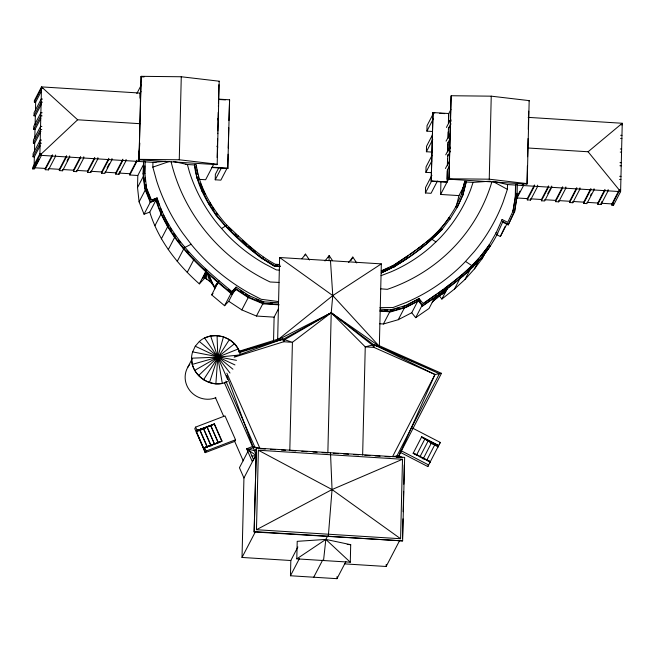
<?xml version="1.0" encoding="UTF-8"?>
<svg xmlns="http://www.w3.org/2000/svg" width="655" height="655" viewBox="0 0 655 655"><rect width="100%" height="100%" fill="white"/><g stroke="black" fill="none" stroke-linecap="round" stroke-linejoin="round"><path stroke-width="0.98" d="M41.486 154.105L41.462 155.366L34.355 169.015L32.75 168.908L32.791 167.352L39.889 153.712L41.191 153.794M40.111 145.787L34.338 156.873L33.045 156.791L33.118 153.679L40.217 140.031L41.519 140.113M40.888 131.262L34.674 143.199L33.372 143.118L33.446 140.006L40.553 126.358L41.846 126.44M40.774 118.44L35.002 129.526L33.7 129.444L33.773 126.325L40.88 112.685L42.182 112.766M41.543 103.908L35.329 115.853L34.027 115.771L34.109 112.652L41.208 99.011L42.51 99.093M41.429 91.086L35.657 102.172L34.363 102.09L34.396 100.534L41.502 86.894L140.178 93.067L140.997 91.504M34.109 166.476L34.338 156.873M34.461 151.837L34.674 143.199M34.789 138.164L35.002 129.526M35.124 124.491L35.329 115.853M35.452 110.818L35.657 102.172M55.585 154.989L55.552 156.25L48.454 169.891L45.244 169.694L45.277 168.433L51.933 155.644M48.454 169.891L48.486 168.638L59.368 169.317L66.032 156.52M52.375 154.785L52.343 156.046L45.244 169.694M69.684 155.874L69.651 157.134L62.553 170.775L59.343 170.578L59.368 169.317M62.553 170.775L62.577 169.514L73.466 170.202L80.123 157.405M66.474 155.669L66.442 156.93L59.343 170.578M83.783 156.758L83.75 158.019L76.643 171.659L73.434 171.463L73.466 170.202M76.643 171.659L76.676 170.398L87.565 171.078L94.222 158.289M80.573 156.553L80.54 157.814L73.434 171.463M97.873 157.634L97.849 158.895L90.742 172.543L87.533 172.339L87.565 171.078M90.742 172.543L90.775 171.282L101.664 171.962L108.321 159.173M94.664 157.437L94.639 158.698L87.533 172.339M111.972 158.518L111.939 159.779L104.841 173.428L101.631 173.223L101.664 171.962M108.763 158.322L108.73 159.583L101.631 173.223M126.071 159.402L126.038 160.663L118.94 174.312L115.73 174.107L115.755 172.846L122.419 160.057M118.94 174.312L119.857 171.34M122.862 159.206L122.829 160.467L115.73 174.107M143.584 164.405L137.812 175.491L129.821 174.991L129.854 173.731L136.51 160.942M136.96 160.082L136.928 161.343L129.821 174.991M155.98 200.168L149.766 212.105L144.051 214.21L139.089 201.855L137.525 187.551L137.812 175.491M139.351 159.886L138.532 161.449L138.582 159.402M138.729 153.278L138.778 151.239M140.055 98.176L140.178 93.067L140.498 102.974M139.016 159.787L141.022 76.766L141.243 76.324L181.271 76.758L219.204 81.212L217.198 164.233L216.969 164.667L139.016 159.787L141.243 76.324M155.988 200.389C168.229 240.262 200.782 268.493 231.845 294.136L232.116 293.612C201.052 267.977 168.499 239.746 156.267 199.865L150.306 202.485L144.698 188.509L143.101 173.903L143.666 161.228L145.189 161.326L144.902 173.387L146.466 187.682L151.428 200.045L157.134 197.941C168.99 237.691 200.987 266.102 231.944 291.549L236.103 287.103L249.203 295.741L263.809 301.865L278.539 302.79M150.306 202.485L150.584 201.961L144.976 187.985L143.371 173.387L143.666 161.228M144.82 165.871L144.624 173.903L144.902 173.387M278.244 301.546L261.173 299.286L248.482 292.687A194.592 185.07 27.5 0 1 191.62 244.888L182.647 233.065A194.592 185.07 27.5 0 1 156.545 180.559L152.836 167.14L152.951 162.35L165.903 161.318M217.198 164.233L179.265 159.779L181.271 76.758M227.219 167.934L220.866 180.141L215.233 179.789L215.364 174.328L218.991 167.352M217.141 157.544L217.599 138.696M217.779 131.033L218.23 112.349M218.442 103.686L218.901 84.651M211.983 167.533L227.768 168.515L228.112 154.228M228.259 148.112L228.751 127.7M228.923 120.553L229.586 99.806L218.737 99.126M227.768 168.515L229.586 99.806M297.878 546.966L290.828 560.516L242.023 557.454L243.938 477.986L239.435 467.735L248.089 451.099M254.14 531.975L256.351 448.085L404.643 457.378L402.628 540.891L254.14 531.975L256.351 448.085M256.465 529.715L258.381 450.239L402.506 459.27L400.59 538.737L256.465 529.715L332.052 489.555L402.506 459.27M273.528 341.329L274.118 317.143L278.555 308.611M398.617 457.649L398.928 455.724L441.47 373.334L434.985 374.504L373.98 347.412L372.286 345.054L331.225 312.754L282.854 339.454L277.646 339.945L331.225 312.754L374.275 345.177L379.335 346.315L331.225 312.754L284.843 339.577L277.646 339.945L279.636 257.513L381.325 263.883L379.335 346.315L372.286 345.054L365.253 346.863L331.225 312.754L332.773 295.585L330.48 260.698M289.805 450.509L292.417 342.303L331.225 312.754L327.852 452.908M345.914 561.515L336.981 578.676L290.46 575.761L290.828 560.516M296.789 558.862L297.214 541.333L325.83 539.417L350.703 544.682L350.286 562.211L296.789 558.862L325.83 539.417L327.5 536.208M329.056 260.633L329.178 255.597L324.986 260.985M336.981 578.676L337.03 576.637M362.641 455.069L365.253 346.863L373.98 347.412L374.324 344.808L441.47 373.334L379.139 345.644M344.464 563.873L386.147 566.485L386.196 564.446M402.506 538.205L402.972 518.85M403.144 511.727L403.636 491.356M403.808 484.225L404.274 464.87M437.401 181.099L431.047 193.307L425.414 192.955L425.545 187.494L431.899 175.286M431.539 172.699L425.906 172.347L426.045 166.886L431.94 155.546M432.038 152.091L426.405 151.739L426.536 146.278L432.439 134.946M432.537 131.483L426.904 131.131L427.035 125.67L433.389 113.462M446.972 182.246L431.195 181.255L433.012 112.545L448.798 113.536L448.552 123.631M431.195 181.255L433.012 112.545M463.404 187.076L458.967 195.599L440.618 194.453L440.905 182.336M447.046 179.216L447.242 171.135M447.381 165.093L447.545 158.371M447.742 150.462L447.897 143.74M448.069 136.78L448.184 131.982M448.405 122.96L448.593 114.879M447.439 169.792L447.144 181.91L431.367 180.927M447.537 165.723L447.807 154.564M447.864 152.042L448.094 142.446M448.192 138.369L448.462 127.209M448.986 179.2L450.992 96.17L451.221 95.736L491.242 96.17L529.175 100.624L527.169 183.646L526.947 184.08L448.986 179.2L451.221 95.736M527.169 183.646L489.244 179.192L491.242 96.17M379.916 307.637L393.016 307.539L405.985 302.553A194.601 185.078 27.5 0 0 464.976 262.008L474.49 251.348A194.601 185.078 27.5 0 0 503.048 202.256L507.388 189.344L507.502 184.554L495.016 181.705M515.812 184.53L515.518 196.59L512.996 211.18L515.248 197.114L515.534 185.062L515.812 184.53L517.335 184.628L517.041 196.787L514.74 211.139L508.206 224.902L502.639 222.102L502.909 221.578L508.476 224.378M508.206 224.902L514.47 211.663L516.77 197.311L516.869 193.258M523.558 184.292L523.525 185.553L516.427 199.202M526.947 184.08L527.381 165.854M527.602 156.742L528.045 138.516M528.266 129.403L528.7 111.178M537.657 185.177L537.624 186.438L530.517 200.086L527.308 199.881L527.341 198.621L534.005 185.832M530.517 200.086L530.55 198.825L541.439 199.505L548.096 186.716M534.447 184.98L534.414 186.241L527.308 199.881M551.747 186.061L551.723 187.322L544.616 200.97L541.407 200.766L541.439 199.505M548.538 185.864L548.513 187.117L541.407 200.766M565.846 186.945L565.814 188.206L558.715 201.846L555.505 201.65L555.538 200.389L562.195 187.592M558.715 201.846L558.748 200.586L569.629 201.273L576.294 188.476M562.637 186.74L562.612 188.001L555.505 201.65M579.945 187.829L579.912 189.09L572.814 202.731L569.604 202.534L569.629 201.273M572.814 202.731L572.838 201.47L583.728 202.158L590.392 189.361M576.736 187.625L576.703 188.886L569.604 202.534M594.044 188.714L594.011 189.966L586.905 203.615L583.695 203.41L583.728 202.158M590.835 188.509L590.802 189.77L583.695 203.41M608.135 189.59L608.11 190.851L601.003 204.499L597.794 204.294L597.827 203.034L604.483 190.245M601.003 204.499L601.92 201.535M604.925 189.393L604.901 190.654L597.794 204.294M528.143 117.368L622.25 123.263L620.604 191.637L613.498 205.277L611.893 205.179L611.926 203.918L618.582 191.129M613.498 205.277L613.538 203.721M619.024 190.278L619 191.538L611.893 205.179M138.532 161.449L139.818 143.118M323.537 560.541L325.83 539.417L350.286 562.211M214.807 288.806C213.645 284.09 209.297 280.741 205.318 278.318L206.309 271.235M227.563 381.587C209.412 390.822 186.094 371.45 192.644 351.891L236.455 360.348M456.371 205.957L458.967 195.599M425.906 242.522C438.719 233.065 448.241 219.933 456.085 206.235L455.815 206.759L461.587 194.085L464.78 181.337L466.335 181.435L463.036 194.617L457.182 207.488L463.036 194.617M462.766 195.141L466.335 181.435M202.485 277.835L204.114 277.826L206.153 271.178M490.12 181.181L473.074 182.393L470.691 189.483A159.787 151.968 27.5 0 1 439.431 238.551L430.916 246.665A159.787 151.968 27.5 0 1 390.994 271.85L381.038 275.673M435.509 296.461L433.872 300.579L432.202 302.422M203.156 277.663L206.038 271.162L199.341 283.869C177.341 264.415 158.551 240.483 149.766 212.105M434.985 374.504L392.582 456.609L398.928 455.724L434.985 374.504L374.324 344.808L439.399 373.71L396.889 456.003L400.164 457.698M513.266 210.656L507.723 222.356L502.131 219.54L496.056 233L496.326 232.476L489.023 245.306L480.246 256.711M502.909 221.578L497.432 233.696L497.702 233.18C481.908 265.48 451.311 286.358 422.508 306.081L418.463 300.997L418.733 300.473L422.778 305.558L422.508 306.081M234.948 364.925L195.264 346.233L192.644 351.891M496.359 234.515L500.354 236.529L505.038 226.622M432.881 301.603L434.936 297.362M429.615 463.06L430.294 461.742L413.166 453.301L421.656 436.86L438.621 445.629L437.786 447.234M421.656 436.86L438.621 445.629C423.973 439.808 432.464 444.909 438.621 445.629L424.882 438.94L416.564 455.053L413.166 453.301M419.839 457.018L428.165 440.905L421.492 437.188M423.105 459.016L431.432 442.895L424.882 438.94M426.683 460.408L434.699 444.901L428.165 440.905L438.621 445.629M399.943 452.147L427.813 466.548L440.275 442.428L412.413 428.026M34.363 102.09L41.462 88.45L42.763 88.531M34.027 115.771L41.134 102.123L42.436 102.205M33.7 129.444L40.806 115.796L42.1 115.878M33.372 143.118L40.471 129.477L41.773 129.559M33.045 156.791L40.143 143.15L41.445 143.232M32.75 168.908L39.857 155.268L77.642 119.791L140.162 123.705M34.83 166.902L38.825 159.222M67.023 160.991L68.349 158.428M136.846 93.55L141.374 84.855M107.093 167.901L109.311 163.635M143.101 173.903L143.371 173.387M137.525 187.551L143.74 175.614M144.698 188.509L144.976 187.985M139.089 201.855L145.754 189.058M144.051 214.21L150.265 202.272M152.107 200.217L157.134 197.941M218.975 81.646L219.204 81.212M160.631 212.605L160.901 212.081M154.932 225.721L161.589 212.932M162.031 212.081L162.301 211.557M280.209 266.569L274.527 266.208C252.208 253.321 232.82 235.317 216.265 215.675C205.678 200.471 196.623 183.588 194.388 164.945L194.658 164.421L196.222 164.52C199.3 187.387 211.631 207.987 226.704 225.033C241.99 239.1 256.695 254.41 275.223 264.235L279.718 264.514M167.115 225.901L167.385 225.377M161.351 238.87L168.007 226.081M168.728 224.706L168.45 225.23L163.316 214.709M197.049 178.496L194.658 164.421M174.124 236.823L174.394 236.299M168.269 249.661L174.934 236.873M175.376 236.021L175.646 235.497M213.874 163.906L205.629 179.74L198.498 179.29M202.018 191.506L202.297 190.982L197.319 177.972M203.689 190.433L203.418 190.957L205.261 194.453M215.233 179.789L221.586 167.582M183.154 248.671L183.433 248.147M177.227 261.402L183.883 248.613M184.595 247.238L184.325 247.762L191.129 244.241M208.568 203.893L208.839 203.369L202.297 190.982M209.887 203.197L210.157 202.673M193.274 259.658L193.544 259.134M216.265 215.675L216.535 215.151L208.839 203.369M187.256 272.308L193.913 259.511M216.535 215.151L225.59 226.008L221.562 228.48M226.425 225.557L226.704 225.033M205.416 271.285L205.695 270.761M206.718 269.704L206.448 270.228L205.023 268.869M237.02 237.569L237.298 237.044L225.59 226.008M238.043 236.504L238.322 235.98M217.779 282.289L218.049 281.765M234.498 290.19L228.726 301.275L224.567 305.713L211.663 294.848L218.328 282.043L214.684 287.938M218.77 281.2L219.04 280.676M195.264 346.233L199.333 341.492L232.951 369.224M199.333 341.492C211.77 329.973 235.341 336.392 239.992 353.192M191.588 358.187L217.796 357.147L237.683 355.198M249.342 248.54L249.62 248.016L237.298 237.044M187.69 367.439L192.251 358.686M251.913 248.712L250.325 247.434L250.595 246.91M192.283 364.483L191.645 358.08M224.567 305.713L231.231 292.924M230.003 373.023L217.796 357.147L204.581 337.98L210.632 335.95L217.796 357.147L227.612 379.433M235.833 287.627L236.103 287.103M231.845 294.136L236.39 289.052L248.507 297.043L263.498 303.331L278.465 304.272M194.625 370.452L217.796 357.147L238.322 348.935L239.935 353.307M198.457 375.692L217.796 357.147L234.49 343.687L238.264 349.041M263.023 257.669L263.294 257.153M217.943 335.81L223.494 336.752L217.796 357.147L209.453 382.626M203.517 379.843L229.43 339.536L234.433 343.801M274.118 317.143L256.433 316.037L241.826 309.913L248.507 297.043M248.933 296.265L249.203 295.741M274.797 265.684L274.527 266.208L262.434 258.348L249.62 248.016L262.164 258.872L262.434 258.348L274.797 265.684L280.479 266.045M215.863 383.855L217.796 357.147L217.083 335.532L210.574 336.056M195.616 427.101L194.789 428.706L205.302 452.613L234.695 441.396L235.522 439.792L225.009 415.884L195.616 427.101L197.114 430.507L196.279 432.103M256.433 316.037L263.089 303.24M263.809 301.865L263.531 302.389L260.796 301.243M236.111 289.575L248.237 297.566L263.228 303.854L263.498 303.331M222.315 383.437L217.796 357.147L192.341 364.377C195.575 377.255 209.379 385.852 222.373 383.331M235.522 439.792L206.128 451.017L205.302 452.613L196.434 431.817L214.447 423.891L221.971 440.995L215.651 443.795M214.447 423.891L197.114 430.507L200.053 430.204L210.82 425.529L218.336 442.641L215.626 443.844M205.302 452.613L203.951 448.929L204.638 447.611L221.971 440.995M304.64 255.835L305.533 254.115L309.455 260.01M211.164 445.736L203.648 428.632L197.114 430.507L207.234 427.068L214.635 444.417L207.111 427.306M328.278 257.317L329.178 255.597L332.535 260.649M351.023 260.526L352.816 257.079L356.729 262.974M243.938 477.986L256.318 454.202M426.904 131.131L433.258 118.923M426.405 151.739L432.758 139.531M448.618 113.872L450.935 109.426M446.399 127.471L450.018 120.52L450.967 119.799L450.935 121.355L450.018 120.52M448.429 128.773L450.992 123.836M425.906 172.347L431.809 161.015M446.063 141.144L450.083 133.898M447.922 142.782L450.239 138.336M381.292 272.898L381.562 272.374C404.307 262.385 424.628 246.82 442.092 229.283L441.814 229.807C424.358 247.344 404.037 262.909 381.292 272.898L394.244 266.601L393.974 267.125L407.525 257.906L407.246 258.422M425.414 192.955L431.768 180.747M445.736 154.817L449.355 147.866L450.312 147.146L450.272 148.71L449.355 147.866L449.756 147.572M447.766 156.119L450.337 151.19M390.552 267.019L393.45 265.3C413.739 251.757 435.231 238.314 449.043 217.632L448.773 218.156M242.023 557.454L255.352 531.852M445.408 168.499L449.42 161.245M447.267 170.128L449.576 165.682M393.172 265.824L406.599 256.686M440.618 194.453L449.715 176.981M417.497 249.015L419.364 247.32M420.06 249.031L420.338 248.507M379.482 323.742L383.412 323.988L390.069 311.199M390.511 310.347L390.781 309.823L405.642 305.541L419.118 298.565L423.048 303.519C447.365 286.792 472.492 269.606 489.293 244.782L489.023 245.306M379.777 311.15L390.748 311.837L391.019 311.322L406.272 306.925L418.733 300.473M432.537 238.969L432.259 239.493L435.919 241.9M464.78 181.337L461.308 194.609L461.587 194.085M440.635 228.816L440.905 228.292M383.412 323.988L398.265 319.706L404.479 307.768M405.642 305.541L402.579 306.868M330.3 453.104L330.497 452.736L332.052 489.555L328.286 536.617M390.748 311.837L406.002 307.449L406.272 306.925M398.265 319.706L411.741 312.738L417.956 300.792M406.264 305.598L419.118 298.565M411.741 312.738L415.671 317.683L422.328 304.894M528.945 101.058L529.175 100.624M434.838 297.354L429.058 308.456L415.671 317.683M436.435 294.291L423.613 303.462M290.46 575.761L299.392 558.6M437.098 296.027L437.368 295.503C457.231 281.38 476.824 266.045 490.595 245.617L490.317 246.141M439.358 295.896L441.871 299.065L448.094 287.103L444.876 292.801L441.102 294.734L433.872 300.579L443.943 290.468M444.974 288.356L449.248 284.892M449.952 286.595L450.222 286.071M441.871 299.065L454.48 289.043L460.694 277.098M448.978 285.416L461.857 274.871M462.618 276.525L462.889 276.009M454.48 289.043L465.009 279.431L470.339 269.197M472.386 265.259L461.587 275.395M473.229 266.839L473.508 266.315M517.335 184.628L517.065 185.152L620.604 191.637L588.092 151.763L527.586 147.973M313.72 577.219L322.653 560.058M465.009 279.431L474.498 268.845L479.378 259.462M481.597 255.196L481.875 254.672M482.809 256.154L483.079 255.63M501.861 220.064L502.131 219.54M474.498 268.845L481.916 258.946L485.912 251.274M515.248 197.114L515.518 196.59M521.92 185.455L522.739 183.891M516.77 197.311L517.041 196.787M517.786 195.378L520.005 191.121M500.354 236.529L507.011 223.732M514.47 211.663L514.74 211.139M547.752 193.733L550.421 188.624M434.699 444.901L437.933 446.947M439.44 444.025L440.275 442.428M427.813 466.548L428.64 464.952L400.778 450.55M386.147 566.485L399.476 540.874M590.491 195.534L591.375 193.823M284.843 339.577L283.689 341.754L234.179 357.204M481.916 258.946L487.95 248.401M444.377 292.875L447.954 287.07M457.452 206.964L450.05 219.024L450.329 218.492L441.814 229.807M255.737 456.306L252.224 461.505L246.632 448.781L252.486 446.554L259.888 448.298L226.859 373.194M443.55 293.235L447.349 287.766M442.436 293.866L446.006 289.256M301.947 258.733L305.533 254.115M348.624 262.459L352.816 257.079M218.197 281.904L214.218 286.825L207.741 272.996M478.887 258.226L472.108 265.791L465.5 261.427M439.62 295.782L445.637 289.117M199.341 283.869L204.9 277.933M211.663 294.848L213.055 293.358M235.137 288.372L231.673 292.073L228.636 289.51M232.116 293.612L236.39 289.052M436.541 298.197L445.523 288.97L435.117 299.425M588.092 151.763L622.25 123.263M277.646 339.945L332.773 295.585L381.325 263.883M419.094 247.844L424.391 243.701M218.377 106.339L218.393 105.692M218.049 120.012L218.442 119.709L217.525 118.874M217.722 133.685L217.738 133.039M217.386 147.359L217.787 147.064L216.87 146.229M406.329 257.202L408.72 255.45M410.317 254.279L415.9 250.185M437.761 293.636L443.369 289.526M422.778 305.558L437.368 295.503M406.002 307.449L418.463 300.997M381.21 270.867L393.45 265.3M381.816 270.998L388.808 267.813M219.204 442.305L221.808 441.314L214.283 424.211L197.114 430.507L210.82 425.529M256.539 449.576L254.025 450.542L246.632 448.781L256.236 455.561L226.777 375.536M150.584 201.961L156.267 199.865M206.128 451.017L204.638 447.611L218.336 442.641M234.85 356.345L282.714 339.069L292.417 342.303L283.689 341.754L282.714 339.069L238.559 351.94M152.836 167.14L168.998 161.58M206.595 447.414L204.638 447.611L214.758 444.18M238.395 351.489L278.35 339.02M239.738 352.48L282.714 339.069M391.444 310.077L394.228 309.275M396.087 308.734L398.87 307.932M204.638 447.611L210.23 446.006M251.97 456.085L255.385 455.667M139.245 159.353L179.265 159.779M449.215 178.766L489.244 179.192M279.014 282.428L270.155 281.994A177.014 168.343 27.5 0 1 171.135 161.916M141.022 76.766L144.051 76.954M219.556 99.527L225.467 99.896M432.84 112.881L434.814 113.004M439.742 113.315L444.671 113.626M620.915 124.737L622.209 124.818M620.662 135.298L621.955 135.38M620.58 138.41L621.882 138.492M620.326 148.972L621.628 149.053M620.252 152.083L621.554 152.165M619.998 162.645L621.3 162.727M619.925 165.764L621.227 165.846M619.671 176.318L620.973 176.4M619.597 179.437L620.891 179.519M619.343 189.999L620.637 190.081M143.388 161.752L39.857 155.268L41.502 86.894L77.642 119.791M144.919 161.842L155.988 162.546M185.357 164.38L194.388 164.945M466.065 181.959L473.074 182.393M507.502 184.554L515.534 185.062M212.163 167.197L227.94 168.188M34.387 167.754L45.277 168.433M104.874 172.167L115.755 172.846M118.964 173.051L129.854 173.731M516.451 197.941L527.341 198.621M544.649 199.709L555.538 200.389M586.937 202.354L597.827 203.034M601.036 203.238L611.926 203.918M275.853 264.808L277.646 264.923M279.218 270.106L276.418 269.934L264.907 263.957A159.787 151.968 27.5 0 1 226.311 233.86L218.221 224.698A159.787 151.968 27.5 0 1 189.418 171.872L187.379 164.511L173.804 161.556M379.974 309.144L390.781 309.823M270.409 302.823L272.374 302.946M384.616 309.971L387.563 310.159M380.047 310.634L391.019 311.322M263.228 303.854L279.186 304.853M260.215 448.716L265.3 449.027M270.376 449.346L275.452 449.666M281.544 450.05L285.613 450.304M291.704 450.681L295.765 450.935M301.865 451.32L306.941 451.639M313.033 452.024L317.094 452.277M322.178 452.589L327.254 452.908M333.346 453.293L338.43 453.612M343.507 453.931L348.583 454.242M353.659 454.562L358.743 454.881M364.835 455.266L369.911 455.585M374.996 455.896L380.072 456.216M385.148 456.535L390.224 456.854M396.324 457.239L400.385 457.493M254.336 531.606L402.628 540.891M347.215 544.461L350.703 544.682M380.457 288.806L387.334 289.33A177.014 168.343 27.5 0 0 491.839 182M426.7 460.375L430.294 461.742L413.33 452.982M204.114 277.826L205.318 278.318M256.228 299.327L258.971 300.481M421.583 457.812L430.294 461.742M223.437 336.858L229.381 339.642M398.928 455.724L402.195 457.411M258.381 450.239L332.052 489.555L400.59 538.737M493.035 181.533L507.388 189.344M240.745 290.869L243.202 292.49M245.658 294.103L247.295 295.184M228.726 301.275L241.826 309.913M279.636 257.513L332.773 295.585L379.335 346.315M253.493 249.997L255.082 251.274M242.375 240.36L246.714 244.225M248.875 246.149L250.325 247.434M228.603 227.612L231.51 230.347M235.145 233.769L236.594 235.137M187.002 250.669L189.008 252.846M418.84 299.089L420.526 301.21M178.357 239.935L180.15 242.285M210.427 204.032L211.516 205.695M212.605 207.357L214.234 209.854M216.404 213.178L217.493 214.84M170.046 227.719L171.651 230.216M173.78 233.532L174.844 235.194M207.676 272.93L213.432 285.539M225.844 381.12L254.86 447.111L249.006 449.346L253.51 459.597M224.264 382.348L252.486 446.554M215.323 397.348L223.773 416.564M234.695 441.396L243.251 460.858M210.705 425.75L218.221 442.854M203.517 428.878L211.041 445.99M200.053 430.204L207.57 447.308M199.898 430.499L207.021 446.702M196.434 431.817L203.951 448.929M207.627 273.012L212.367 284.155M146.548 189.09L150.797 199.685M200.618 183.637L203.066 190.04M156.864 198.457L159.28 204.819M160.655 208.446L161.687 211.172M206.98 272.087L209.657 281.38M196.132 165.977L196.5 167.852M196.868 169.727L197.785 174.41M198.154 176.277L198.522 178.152M145.042 177.718L145.467 181.533M145.778 184.391L146.09 187.256M206.472 271.211L206.693 279.104M215.872 397.7A21.967 20.886 27.5 0 1 189.786 390.495A21.967 20.886 27.5 0 1 189.762 364.434"/></g></svg>
